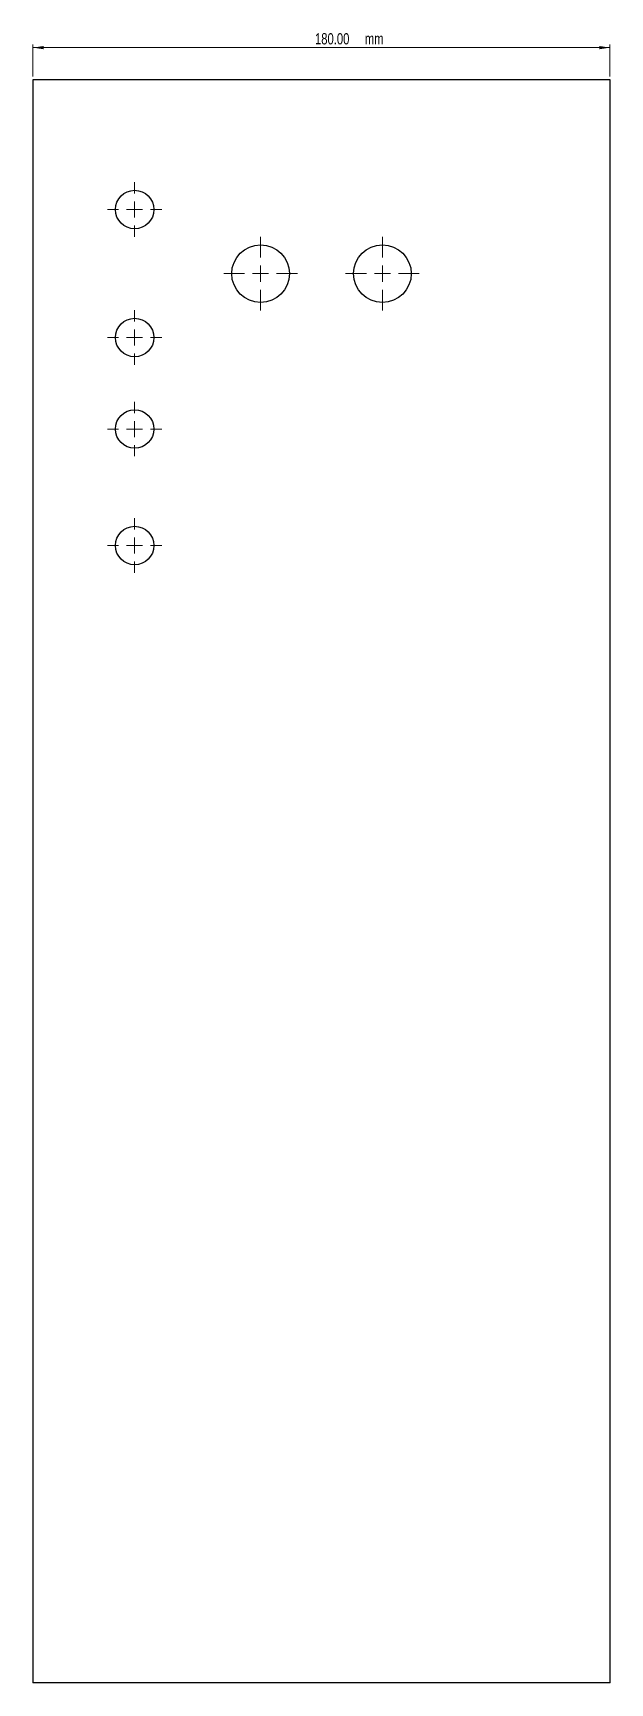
# Model space of a CAD drawing. Header units: millimetres. Extents: x 415 to 595, y 242 to 756.
import ezdxf

# ---------------------------------------------------------------- set-up
doc = ezdxf.new("R2010")
doc.units = ezdxf.units.MM
doc.styles.add('SLDTEXTSTYLE0', font='TXT', dxfattribs={"width": 0.75})
doc.dimstyles.new('SLDDIMSTYLE0', dxfattribs={"dimtxt": 3.5, "dimasz": 3.302, "dimexe": 0, "dimexo": 0.0625, "dimgap": 0.875, "dimtad": 1, "dimrnd": 1e-09, "dimzin": 4, "dimdsep": 46, "dimtxsty": 'SLDTEXTSTYLE0', "dimsah": 1, "dimcen": 0.09, "dimadec": 0, "dimazin": 1, "dimtfac": 1, "dimtofl": 0, "dimtmove": 0, "dimatfit": 3, "dimfxl": 1, "dimfrac": 2, "dimtolj": 1, "dimtzin": 12, "dimarcsym": 0})

# ---------------------------------------------------------------- blocks, each defined once
blk = doc.blocks.new('_D')
at = {"color": 7, "linetype": 'Continuous', "lineweight": 0}
for p, q in [((414.73, 742.67), (414.73, 752.67)), ((594.73, 751.67), (414.73, 751.67)), ((594.73, 742.67), (594.73, 752.67))]:
    blk.add_line(p, q, dxfattribs=at)
at = {"color": 7, "linetype": 'Continuous', "lineweight": 18}
for points in [[(414.73, 751.67), (418.04, 751.16), (418.04, 752.17)], [(594.73, 751.67), (591.43, 752.17), (591.43, 751.16)]]:
    blk.add_solid(points, dxfattribs=at)
at = {"color": 7, "linetype": 'Continuous', "lineweight": 18, "char_height": 3.5, "attachment_point": 1, "style": 'SLDTEXTSTYLE0'}
for s, insert in [('180.00', (502.7, 756.18)), ('mm', (518.24, 756.18))]:
    blk.add_mtext(s, dxfattribs=dict(at, insert=insert))
blk = doc.blocks.new('SW_CENTERMARKSYMBOL_0')
at = {"color": 0, "linetype": 'Continuous', "lineweight": 18}
for p, q in [((0, 5), (0, 8.5)), ((-5, 0), (-8.5, 0)), ((0, 0), (-2.5, 0)), ((0, 0), (0, 2.5)), ((0, 0), (0, -2.5)), ((0, 0), (2.5, 0)), ((5, 0), (8.5, 0)), ((0, -5), (0, -8.5))]:
    blk.add_line(p, q, dxfattribs=at)
blk = doc.blocks.new('SW_CENTERMARKSYMBOL_1')
at = {"color": 0, "linetype": 'Continuous', "lineweight": 18}
for p, q in [((0, 5), (0, 8.5)), ((-5, 0), (-8.5, 0)), ((0, 0), (-2.5, 0)), ((0, 0), (0, 2.5)), ((0, 0), (0, -2.5)), ((0, 0), (2.5, 0)), ((5, 0), (8.5, 0)), ((0, -5), (0, -8.5))]:
    blk.add_line(p, q, dxfattribs=at)
blk = doc.blocks.new('SW_CENTERMARKSYMBOL_2')
at = {"color": 0, "linetype": 'Continuous', "lineweight": 18}
for p, q in [((0, 5), (0, 8.5)), ((-5, 0), (-8.5, 0)), ((0, 0), (-2.5, 0)), ((0, 0), (0, 2.5)), ((0, 0), (0, -2.5)), ((0, 0), (2.5, 0)), ((5, 0), (8.5, 0)), ((0, -5), (0, -8.5))]:
    blk.add_line(p, q, dxfattribs=at)
blk = doc.blocks.new('SW_CENTERMARKSYMBOL_3')
at = {"color": 0, "linetype": 'Continuous', "lineweight": 18}
for p, q in [((0, 5), (0, 8.5)), ((-5, 0), (-8.5, 0)), ((0, 0), (-2.5, 0)), ((0, 0), (0, 2.5)), ((0, 0), (0, -2.5)), ((0, 0), (2.5, 0)), ((5, 0), (8.5, 0)), ((0, -5), (0, -8.5))]:
    blk.add_line(p, q, dxfattribs=at)
blk = doc.blocks.new('SW_CENTERMARKSYMBOL_4')
at = {"color": 0, "linetype": 'Continuous', "lineweight": 18}
for p, q in [((0, 5), (0, 11.5)), ((-5, 0), (-11.5, 0)), ((0, 0), (-2.5, 0)), ((0, 0), (0, 2.5)), ((0, 0), (0, -2.5)), ((0, 0), (2.5, 0)), ((5, 0), (11.5, 0)), ((0, -5), (0, -11.5))]:
    blk.add_line(p, q, dxfattribs=at)
blk = doc.blocks.new('SW_CENTERMARKSYMBOL_5')
at = {"color": 0, "linetype": 'Continuous', "lineweight": 18}
for p, q in [((0, 5), (0, 11.5)), ((-5, 0), (-11.5, 0)), ((0, 0), (-2.5, 0)), ((0, 0), (0, 2.5)), ((0, 0), (0, -2.5)), ((0, 0), (2.5, 0)), ((5, 0), (11.5, 0)), ((0, -5), (0, -11.5))]:
    blk.add_line(p, q, dxfattribs=at)

msp = doc.modelspace()

# ---------------------------------------------------------------- linework, layer by layer
at = {"color": 7, "linetype": 'Continuous', "lineweight": 25}
for p, q in [((414.735, 741.666), (414.735, 241.666)), ((594.735, 741.666), (414.735, 741.666)), ((594.735, 241.666), (594.735, 741.666)), ((594.735, 241.666), (414.735, 241.666))]:
    msp.add_line(p, q, dxfattribs=at)
for centre, radius in [((446.442, 701.178), 6), ((485.735, 681.178), 9), ((523.735, 681.178), 9), ((446.442, 661.25), 6), ((446.442, 632.724), 6), ((446.442, 596.392), 6)]:
    msp.add_circle(centre, radius, dxfattribs=at)

# ---------------------------------------------------------------- block references
at = {"color": 7, "linetype": 'Continuous', "lineweight": 18}
for name, p in [('SW_CENTERMARKSYMBOL_3', (446.442, 701.178)), ('SW_CENTERMARKSYMBOL_5', (485.735, 681.178)), ('SW_CENTERMARKSYMBOL_4', (523.735, 681.178)), ('SW_CENTERMARKSYMBOL_2', (446.442, 661.25)), ('SW_CENTERMARKSYMBOL_1', (446.442, 632.724)), ('SW_CENTERMARKSYMBOL_0', (446.442, 596.392))]:
    msp.add_blockref(name, p, dxfattribs=at)

# ---------------------------------------------------------------- dimensions: what is measured, and where the dimension line sits
dim = msp.add_linear_dim(base=(414.735, 751.666), p1=(594.735, 741.666), p2=(414.735, 741.666), text='<> mm', dimstyle='SLDDIMSTYLE0', dxfattribs=at)
dim.commit()
dim.dimension.update_dxf_attribs({"geometry": '_D', "text_midpoint": (514.833, 751.666), "dimtype": 160})

doc.saveas('drawing.dxf')
